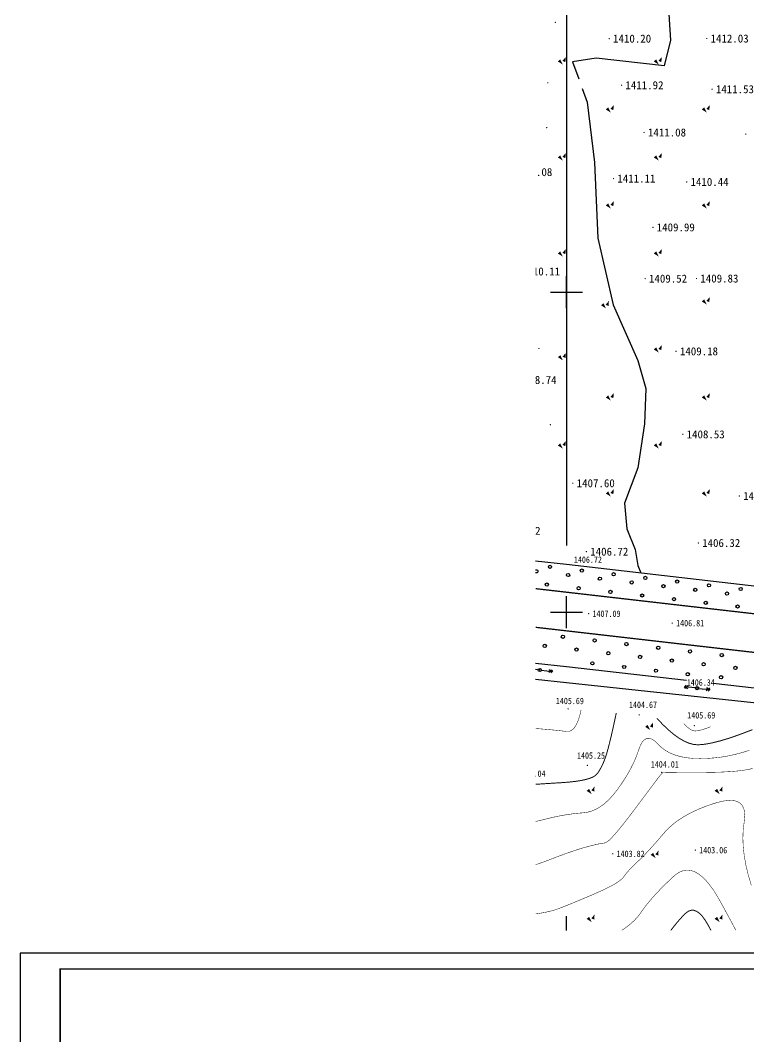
# Model space of a CAD drawing. Header units: inches. Extents: x -2316 to 955, y -265 to 742.
# Drawn here: x 59.5 to 287.2, y 128.9 to 446.5 of the extents above; entities that cross this region are included whole.
import ezdxf
from ezdxf.enums import TextEntityAlignment as Align
from ezdxf.xclip import XClip

# ---------------------------------------------------------------- set-up
doc = ezdxf.new("R2010")
doc.units = ezdxf.units.IN
doc.header["$LTSCALE"] = 1000
doc.header["$MEASUREMENT"] = 0
doc.header["$XCLIPFRAME"] = 0
doc.layers.add('周边地形图', color=8, linetype='Continuous')
doc.layers.add('文字和字符', color=7, linetype='Continuous')
doc.styles.add('HZ', font='', dxfattribs={"width": 0.8})
doc.styles.get("Standard").update_dxf_attribs({"font": ''})
doc.styles.get('HZ').set_extended_font_data('SimSun')
doc.styles.get('Standard').set_extended_font_data('SimSun')

# ---------------------------------------------------------------- blocks, each defined once
blk = doc.blocks.new('gc090')
for points in [[(-1.015866279920209, 0.4106730617907255, 1, 0, 0), (0.1514897088177749, -0.9020290652614376, 0, 0, 0)], [(1.066664264448598, 1.447248345289473, 0, 1, 0), (0.5202711593830847, 0.0485314846702292, 1, 1, 0)]]:
    blk.add_lwpolyline(points, format="xyseb")
blk = doc.blocks.new('gc170')
at = {"linetype": 'Continuous'}
blk.add_circle((0, 0), 0.5, dxfattribs=at)
blk = doc.blocks.new('gc013a')
at = {"linetype": 'Continuous'}
blk.add_line((0.5, 0), (4, 0), dxfattribs=at)
at = {"linetype": 'Continuous', "flags": 128}
for points in [[(2.884166348194753, 0.5), (3.384166348194753, 0), (2.884166348194753, -0.5)], [(3.5, 0.5), (4, 0), (3.5, -0.5)]]:
    blk.add_lwpolyline(points, dxfattribs=at)
blk = doc.blocks.new('GC200')
at = {"linetype": 'Continuous', "const_width": 0.2, "flags": 128}
blk.add_lwpolyline([(-0.1, 0, 1), (0.1, 0, 1)], format="xyb", close=True, dxfattribs=at)
blk = doc.blocks.new('xzdxt')
at = {"layer": '周边地形图'}
for p, q in [((-148.2490663675189, -275.5021577421113), (-148.2490663675189, -265.5021577421113)), ((-153.2490663675189, -270.5021577421113), (-143.2490663675189, -270.5021577421113)), ((-148.2490663675189, -375.5021577421113), (-148.2490663675189, -365.5021577421113)), ((-153.2490663675189, -370.5021577421113), (-143.2490663675189, -370.5021577421113)), ((-148.2490663675189, -475.5021577421113), (-148.2490663675189, -465.5021577421113))]:
    blk.add_line(p, q, dxfattribs=at)
at = {"layer": '周边地形图', "flags": 128}
for points in [[(-148.2490663675189, -70.50215774211131), (-148.2490663675189, -349.6760080698415)], [(-145.5175513528584, -177.858698881185), (-145.5260663679864, -177.9331577419772), (-116.5050663675129, -180.4021577434152), (-115.7700663674686, -191.7811577422082), (-117.7470663674239, -199.8501577423423), (-138.9560663675138, -197.463157742238), (-146.3970663675054, -198.5721577433407), (-144.4301595362549, -203.9262556731238)], [(-143.3461068919923, -206.8771448181479), (-141.7660663674532, -211.1781577430203), (-139.5420663674658, -230.0541577422529), (-138.4720663679827, -253.6241577416196), (-133.686066367437, -274.5481577422007), (-125.9360663675534, -291.8711577420592), (-123.4510663675091, -300.6161577421709), (-123.9010663679282, -311.6871577417015), (-125.8990663674258, -325.4721577418505), (-130.1320663675496, -336.5081577421635), (-129.3550663675478, -344.4871577433779), (-126.7960663679468, -350.9721577418505), (-126.5809635575924, -352.2333394791468)], [(-148.2490663675189, -355.6714160348757), (-219.8297668136138, -347.4050501733556)], [(-126.5809635575924, -352.2333394791468), (-125.941066367558, -355.9851577421188), (-124.9967602246388, -358.236551986961)], [(252.8182798091957, -401.9879426667004), (-148.2490663675189, -355.6714160348757)], [(-148.2490663675189, -392.5704956948294), (-215.2020663675566, -385.4121577422603), (-227.2860663674719, -481.5871577420741)], [(-159.5952051894919, -386.2513690022289), (-148.2490663675189, -387.5410003372937)], [(-148.2490663675189, -387.5410003372937), (-110.7124815690977, -391.8075051605239)], [(70.99493363248712, -416.0111577417239), (-148.2490663675189, -392.5704956948294)], [(-102.3838666199654, -392.7541569666474), (185.160813411866, -425.4372252514123)]]:
    blk.add_lwpolyline(points, dxfattribs=at)
at = {"layer": '周边地形图', "const_width": 0.2, "flags": 128}
for points in [[(-151.8250663675198, -186.209157743445, 1), (-151.6250663675082, -186.209157743445, 1)], [(-134.9920663675357, -191.302157741925, 1), (-134.792066367524, -191.302157741925, 1)], [(-104.5114009568997, -191.2822821773126, 1), (-104.3114009570045, -191.2822821773126, 1)], [(-154.1950663675152, -205.1181577424987, 1), (-153.995066367911, -205.1181577424987, 1)], [(-131.1280663674761, -205.8661577421709, 1), (-130.9280663674644, -205.8661577421709, 1)], [(-102.8540663675585, -207.1181577424987, 1), (-102.6540663678961, -207.1181577424987, 1)], [(-154.5421345132117, -219.1039368118628, 1), (-154.3421345132583, -219.1039368118628, 1)], [(-124.0856349361775, -220.6375660867899, 1), (-123.8856349367479, -220.6375660867899, 1)], [(-92.30908537423875, -221.149726736313, 1), (-92.1090853742271, -221.149726736313, 1)], [(-133.6490663675422, -235.0411577419846, 1), (-133.4490663675305, -235.0411577419846, 1)], [(-110.7800663675362, -236.0871577420741, 1), (-110.5800663679902, -236.0871577420741, 1)], [(-121.343952914066, -250.2830332098066, 1), (-121.1439529139961, -250.2830332098066, 1)], [(-123.7550663675129, -266.3041577422529, 1), (-123.5550663675012, -266.3041577422529, 1)], [(-107.7060663675138, -266.271157743363, 1), (-107.5060663675022, -266.271157743363, 1)], [(-156.9660063083929, -288.1504915216475, 1), (-156.7660063083813, -288.1504915216475, 1)], [(-114.0944366082613, -289.0225946967959, 1), (-113.8944366082496, -289.0225946967959, 1)], [(-153.3730663674714, -311.955157741858, 1), (-153.173066367518, -311.955157741858, 1)], [(-111.995066367911, -314.9681577421262, 1), (-111.7950663674337, -314.9681577421262, 1)], [(-146.3610663674253, -330.2401577410757, 1), (-146.1610663675301, -330.2401577410757, 1)], [(-94.33461720869582, -334.2233014842033, 1), (-94.13461720926625, -334.2233014842033, 1)], [(-107.1480663675529, -348.9181577423125, 1), (-106.9480663674249, -348.9181577423125, 1)], [(-142.1251702708023, -351.6201404546856, 1), (-141.925170270325, -351.6201404546856, 1)]]:
    blk.add_lwpolyline(points, format="xyb", close=True, dxfattribs=at)
at = {"layer": '周边地形图', "flags": 128}
for points, const_width in [([(-222.9135247124422, -355.7277359449773), (-148.2490663675189, -364.3011379567444)], 0.4), ([(-148.2490663675189, -364.3011379567444), (229.337089333153, -407.6577493696942)], 0.4), ([(-217.845720190794, -368.3852159846111), (-148.2490663675189, -376.3767035696193)], 0.4), ([(-148.2490663675189, -376.3767035696193), (351.7509336324811, -433.7895757797643)], 0.4), ([(-148.2490663675189, -407.8257491113155), (-148.3201979202049, -407.8260863860606), (-149.1879804590198, -407.7079497547358), (-150.2182219785236, -407.5851135598033), (-151.4109224776102, -407.4575777984693), (-152.7660819562797, -407.3253424716651), (-154.2837004154053, -407.1884075784593), (-155.9637778543465, -407.046773121646), (-157.806314272696, -406.9004390984311), (-159.8113096712104, -406.749405509746), (-161.825974205748, -406.5836734640881), (-163.697518032458, -406.3932440615728), (-165.4259411514567, -406.1781173068567), (-167.0112435626279, -405.9382931962147), (-168.453425266146, -405.6737717333718), (-169.7524862612545, -405.3845529173969), (-170.9084265493502, -405.0706367436334), (-171.9212461293273, -404.7320232186004), (-172.9832821796944, -404.3706219009592), (-174.2868718779709, -403.9883423530965), (-175.8320152243313, -403.5851845750122), (-177.6187122186011, -403.1611485667064), (-179.6469628614204, -402.7162343300416), (-181.9167671512177, -402.2504418612926), (-184.4281250900303, -401.7637711623221), (-187.1810366762283, -401.2562222321986), (-189.9166862410557, -400.7676561073869), (-192.3762581123219, -400.3379338215574), (-194.559752291133, -399.9670553700536), (-196.4671687762666, -399.6550207593947), (-198.0985075691196, -399.4018299867868), (-199.4537686694593, -399.2074830503672), (-200.5329520762961, -399.0719799519985), (-201.3360577910271, -398.9953206935435)], 0.15), ([(-132.6885426520084, -402.0301498369782), (-133.1710710889956, -404.3199634598105), (-133.6283227428275, -406.4260292723312), (-134.0602976125146, -408.3483472698837), (-134.4669956993375, -410.0869174561932), (-134.8484170025394, -411.6417398293971), (-135.2045615222951, -413.0128143894955), (-135.5354292586044, -414.2001411374196), (-135.8410202119912, -415.2037200731694), (-136.1414787067397, -416.0928869992032), (-136.4569490682979, -416.9369777179792), (-136.7874312966078, -417.73599223136), (-137.1329253919602, -418.4899305365517), (-137.4934313539479, -419.1987926363482), (-137.8689491822797, -419.8625785298183), (-138.2594788784108, -420.4812882150992), (-138.6650204404204, -421.054921694985), (-139.2030778011021, -421.5804954403549), (-139.9911548928421, -422.0550259220882), (-141.0292517146508, -422.4785131448417), (-142.3173682664119, -422.8509571030273), (-143.8555045489402, -423.1723578003704), (-145.6436605614208, -423.4427152368709), (-147.6818363046104, -423.6620294115975), (-148.2490663675189, -423.7037427704319)], 0.3), ([(-143.6816256560332, -401.1111775049477), (-144.0805571125884, -402.7862977664455), (-144.5311714471381, -404.2226304132029), (-145.0334686617198, -405.4201754452198), (-145.5874487551109, -406.3789328624963), (-146.1931117276026, -407.0989026659637), (-146.8504575794277, -407.5800848546907), (-147.5594863103533, -407.8224794268145), (-148.2490663675189, -407.8257491113155)], 0.15), ([(-90.10026636731982, -407.2441906183495), (-92.96638878144495, -408.3502608211248), (-95.62553385727279, -409.3095677652865), (-98.0777015946287, -410.1221114517658), (-100.3228919957246, -410.7878918768375), (-102.3611050579993, -411.3069090451582), (-104.1923407825589, -411.6791629530027), (-105.8165991694614, -411.9046536022335), (-107.2338802187651, -411.9833809919193), (-108.582704033709, -411.8587859719529), (-110.0015907177067, -411.4743093931585), (-111.4905402712238, -410.8299512546047), (-113.0495526932127, -409.9257115553602), (-114.6786279847793, -408.761590295425), (-116.3777661450504, -407.3375874729364), (-118.1469671749574, -405.6537030953451), (-119.9862310738017, -403.7099371533378)], 0.3), ([(-103.2335997007385, -406.3437339970379), (-104.0318127254204, -406.6517737516671), (-104.7723827103682, -406.9189400430306), (-105.455309655873, -407.1452328729912), (-106.0805935624585, -407.3306522415488), (-106.648234430183, -407.4751981496348), (-107.1582322577078, -407.5788705935239), (-107.6105870470119, -407.6416695769414), (-108.0052987969893, -407.6635950970932), (-108.3809452557534, -407.6288954754829), (-108.7761041740368, -407.5218190243005), (-109.1907755498023, -407.3423657472714), (-109.6249593847961, -407.0905356434642), (-110.078655678145, -406.7663287119477), (-110.5518644297908, -406.3697449545845), (-111.0445856397919, -405.9007843695118), (-111.5568193086137, -405.3594469585925)], 0.15), ([(-148.2490663675189, -423.7037427704319), (-149.970031778218, -423.8303003236189), (-152.2414401553169, -423.9665199564307), (-154.229254610319, -424.0896802870094), (-155.9334751436899, -424.1997813218742), (-157.3541017554298, -424.2968230545058), (-158.4911344446654, -424.3808054904922), (-159.3445732110476, -424.4517286251768), (-159.9144180557987, -424.5095924632161), (-160.2006689785694, -424.5543970018163), (-160.3891280907619, -424.5724658704831), (-160.665597502556, -424.5501227015167), (-161.0300772140681, -424.4873674949168), (-161.4825672262877, -424.3842002497523), (-162.0230675386328, -424.2406209669545), (-162.6515781510452, -424.0566296465232), (-163.3680990632338, -423.83222628939), (-164.1726302761299, -423.5674108918294), (-165.1283906139497, -423.240448974958), (-166.2985989011422, -422.8296060524418), (-167.6832551386969, -422.3348821270748), (-169.2823593257408, -421.7562771979257), (-171.0959114621573, -421.0937912649944), (-173.1239115485286, -420.3474243254869), (-175.366359585204, -419.5171763849913), (-177.8232555711938, -418.6030474379196), (-180.2702451975847, -417.698958574748), (-182.4829741537751, -416.8988308766394), (-184.4614424404053, -416.2026643482506), (-186.2056500571261, -415.6104589867874), (-187.715597004345, -415.1222147931813), (-188.9912832821201, -414.737931766501), (-190.0327088893455, -414.4576099067464), (-190.8398738278256, -414.2812492167114), (-191.7849323872424, -414.1434662481307), (-193.2400388597225, -413.9788775611206), (-195.2051932453241, -413.7874831547498), (-197.6803955429995, -413.5692830271556), (-200.6656457536801, -413.3242771811321), (-204.1609438775403, -413.0524656148165), (-208.1662899139983, -412.7538483291402), (-212.6816838635195, -412.4284253241032)], 0.3), ([(-91.0497422975086, -413.6824029534592), (-93.2002357911033, -414.36981961499), (-95.36783713661771, -414.952895671083), (-97.55254633364439, -415.4316311245321), (-99.75436338259078, -415.8060259734749), (-101.9732882832241, -416.0760802151173), (-104.209321036592, -416.2417938541158), (-106.4624616411811, -416.3031668867453), (-108.646548532829, -416.2412638272627), (-110.6754201453941, -416.0371491834059), (-112.5490764796914, -415.6908229570373), (-114.2675175344984, -415.2022851481571), (-115.8307433117361, -414.5715357549026), (-117.2387538093089, -413.7985747791364), (-118.4915490287303, -412.8834022199272), (-119.5891289694764, -411.8260180782064), (-120.5765307576576, -410.8650878415912), (-121.498791519035, -410.2392770004927), (-122.3559112532594, -409.9485855530485), (-123.1478899611456, -409.993013501121), (-123.874727642461, -410.3725608419164), (-124.5364242967398, -411.0872275782286), (-125.1329799246223, -412.1370137091263), (-125.66439452541, -413.5219192355408), (-126.209301562113, -415.0804113167807), (-126.846334497276, -416.6509571093603), (-127.575493329793, -418.2335566132798), (-128.3967780607117, -419.8282098331957), (-129.3101886900322, -421.4349167663141), (-130.3157252161827, -423.0536774117037), (-131.4133876417245, -424.684491771227), (-132.6031759647367, -426.3273598430216), (-133.848648620019, -427.8783370274588), (-135.1133640421385, -429.2334787174597), (-136.3973222306294, -430.3927849186122), (-137.7005231861321, -431.3562556253283), (-139.0229669078317, -432.1238908404022), (-140.3646533970086, -432.695690564765), (-141.7255826524406, -433.0716547974854), (-143.1057546743022, -433.2517835367008), (-144.5180296158132, -433.3578283078506), (-145.9752676286216, -433.51154063358), (-147.4774687136005, -433.7129205110951), (-148.2490663675189, -433.8371247946753)], 0.15), ([(-89.99855185399701, -419.360269536218), (-91.39427013672594, -419.6840059132784), (-93.05659849150743, -419.9598952261268), (-94.98553691903999, -420.187937476626), (-97.18108541891615, -420.3681326647758), (-99.64324399177622, -420.5004807924389), (-102.3720126365142, -420.5849818568214), (-105.3673913535376, -420.6216358579233), (-108.3043829454173, -420.6347896474882), (-110.8579902136762, -420.6487900753974), (-113.0282131590129, -420.6636371397882), (-114.8150517806707, -420.6793308415919), (-116.2185060789989, -420.6958711836024), (-117.2385760544048, -420.7132581611633), (-117.87526170619, -420.7314917752057), (-118.1285630339471, -420.750572026661), (-118.1928290056594, -420.776566583617), (-118.2624085858179, -420.8155431095048), (-118.3373017762851, -420.8675016043245), (-118.4175085747911, -420.9324420699387), (-118.503028983373, -421.0103645035534), (-118.5938630008086, -421.1012689070313), (-118.6900106279709, -421.2051552803724), (-118.7914718641032, -421.3220236235767), (-119.0107075872429, -421.5999473267703), (-119.4601786744961, -422.1869997893929), (-120.1398851269105, -423.0831810067876), (-121.0498269433219, -424.288490979886), (-122.1900041244871, -425.8029297086879), (-123.5604166697076, -427.6264971931934), (-125.1610645797982, -429.7591934324711), (-126.9919478549336, -432.2010184283837), (-128.8392225941124, -434.6364880110606), (-130.4890448969154, -436.7501180106311), (-131.9414147652051, -438.5419084252327), (-133.1963321975263, -440.0118592567279), (-134.2537971943447, -441.1599705041855), (-135.1138097551365, -441.9862421713307), (-135.7763698806584, -442.4906742516442), (-136.2414775707939, -442.6732667516454), (-136.6505654486309, -442.7109678470998), (-137.1450661371991, -442.7807257202923), (-137.7249796369642, -442.8825403712227), (-138.3903059476351, -443.0164117970972), (-139.141045069503, -443.1823400044351), (-139.9771970022184, -443.3803249848544), (-140.8987617463053, -443.610366746737), (-141.9057393010653, -443.872465281701), (-143.0059094961098, -444.1785337291195), (-144.207052160119, -444.540485218121), (-145.5091672935586, -444.9583197505682), (-146.9122548950899, -445.432037326461), (-148.2490663675189, -445.9027473702564)], 0.15), ([(-148.2490663675189, -433.8371247946753), (-149.0246328701096, -433.96196794319), (-150.6167600983235, -434.2586829298644), (-152.2538503985333, -434.603065469256), (-153.9359037703316, -434.9951155622958), (-155.6629202140675, -435.4348332099154), (-157.4031648215086, -435.8357925842985), (-159.1249026844807, -436.1115678585603), (-160.8281338032166, -436.2621590345635), (-162.5128581775998, -436.2875661113768), (-164.1790758069319, -436.1877890899315), (-165.8267866919695, -435.9628279674336), (-167.4559908331784, -435.6126827448144), (-169.0666882293944, -435.1373534267306), (-170.7145634468243, -434.5994064155503), (-172.4553010505105, -434.0614081201612), (-174.2889010389399, -433.5233585442885), (-176.2153634146152, -432.9852576832756), (-178.2346881760231, -432.447105541779), (-180.3468753231636, -431.9089021151423), (-182.5519248565024, -431.3706474070906), (-184.8498367756319, -430.8323414166927), (-187.085396255431, -430.3079027980103), (-189.10338847008, -429.8112502097621), (-190.9038134192296, -429.3423836482226), (-192.4866711029381, -428.9013031171172), (-193.8519615214381, -428.4880086155146), (-194.9996846754866, -428.1025001424833), (-195.9298405636282, -427.7447776970922), (-196.6424291866196, -427.4148412802725), (-197.3078737862006, -427.1086829537063), (-198.096597603645, -426.8222947669684), (-199.0086006390693, -426.5556767275094), (-200.0438828925316, -426.3088288325354), (-201.2024443637992, -426.0817510820463), (-202.4842850535706, -425.8744434760421), (-203.8894049605069, -425.6869060145228), (-205.4178040860633, -425.5191386984199), (-206.9570445264171, -425.4360218392222), (-208.3946883786766, -425.5024357493504), (-209.7307356432493, -425.718380433461), (-210.9651863197277, -426.0838558850347), (-212.0980404075299, -426.5988621096595), (-213.129297908169, -427.2633991036101), (-214.0589588206558, -428.0774668668865), (-214.8870231455139, -429.0410654041453)], 0.15), ([(-90.49176028901184, -455.849531558296), (-91.43002439337488, -452.6706908037423), (-92.1618360354978, -449.618060359685), (-92.68719521508956, -446.6916402251928), (-93.00610193180091, -443.891430401197), (-93.11855618697064, -441.2174308886289), (-93.02455797856146, -438.6696416865572), (-92.72410730831962, -436.2480627931192), (-92.51524099946892, -434.0906777372121), (-92.69599587802713, -432.3354700430765), (-93.26637194329578, -430.9824397144376), (-94.22636919533306, -430.0315867466389), (-95.57598763402257, -429.4829111424743), (-97.3152272594225, -429.3364129010125), (-99.44408807211494, -429.5920920231848), (-101.9625700715178, -430.2499485071286), (-104.5845728972408, -431.1479690065145), (-107.0239961904072, -432.1241401722192), (-109.2808399504347, -433.1784620051741), (-111.3551041773235, -434.3109345063104), (-113.246788871772, -435.5215576709717), (-114.9558940328488, -436.8103315047457), (-116.4824196609034, -438.1772560048386), (-117.8263657558191, -439.6223311703189), (-119.0491648247762, -441.0585060817658), (-120.2122493737907, -442.3987298113763), (-121.3156194026878, -443.6430023619442), (-122.3592749122245, -444.7913237334698), (-123.3432159021677, -445.8436939250215), (-124.2674423717608, -446.8001129365995), (-125.1319543222262, -447.6605807700663), (-125.9367517526907, -448.4250974216967), (-126.6835051892621, -449.1266935867726), (-127.3738851593289, -449.798399954988), (-128.0078916614939, -450.4402165282055), (-128.585524696572, -451.0521433045625), (-129.1067842643888, -451.6341802849903), (-129.5716703647113, -452.1863274694889), (-129.9801829975395, -452.7085848561957), (-130.3323221638047, -453.2009524469732), (-130.7398112768487, -453.6939211831897), (-131.3143737508862, -454.2179819968998), (-132.0560095861501, -454.7731348936915), (-132.9647187832224, -455.3593798698395), (-134.0405013412883, -455.9767169272064), (-135.2833572605223, -456.6251460667237), (-136.6932865412736, -457.3046672865286), (-138.2702891835424, -458.0152805894151), (-139.9121118743851, -458.7292668716519), (-141.5165013030118, -459.4189070397525), (-143.0834574683749, -460.0842010918542), (-144.6129803708236, -460.7251490298196), (-146.1050700104742, -461.3417508499234), (-147.5597263874433, -461.9340065549596), (-148.2490663675189, -462.2102388431787)], 0.15), ([(-148.2490663675189, -445.9027473702564), (-148.4163149660517, -445.9616379448681), (-150.0213475058617, -446.5471216067209), (-151.7273525146365, -447.188488308294), (-153.5343299925507, -447.8857380551755), (-155.3264005631272, -448.5665673166051), (-156.9876848490739, -449.1586725636854), (-158.5181828517297, -449.6620538001417), (-159.9178945696976, -450.0767110231801), (-161.1868200037925, -450.4026442346632), (-162.32495915448, -450.639853431797), (-163.3323120211198, -450.7883386164441), (-164.2088786033046, -450.8480997913986), (-165.1922068828198, -450.8095354930966), (-166.5198448390065, -450.6630442700817), (-168.1917924732615, -450.4086261223539), (-170.2080497840134, -450.0462810452565), (-172.5686167730082, -449.5760090443774), (-175.2734934386162, -448.9978101159915), (-178.3226797817688, -448.3116842628925), (-181.7161758021166, -447.517631483218), (-185.0700958694278, -446.7213127668484), (-188.0005543525976, -446.0283891018017), (-190.507551252208, -445.4388604899406), (-192.591086568259, -444.9527269294023), (-194.2511603001103, -444.5699884201869), (-195.4877724479365, -444.2906449650883), (-196.3009230121451, -444.11469655945), (-196.6906119922123, -444.0421432079285), (-196.8691692050261, -444.0228398330047), (-197.0489244674745, -444.0066413618162), (-197.2298777779278, -443.9935477925002), (-197.4120291380159, -443.9835591250568), (-197.5953785469819, -443.9766753604173), (-197.7799260051752, -443.9728965004443), (-197.9656715119554, -443.97222253955), (-198.1526150683121, -443.9746534833222), (-198.3581213024508, -443.9548848503738), (-198.5995548456621, -443.8876121649056), (-198.876915697946, -443.7728354241236), (-199.1902038578473, -443.6105546298905), (-199.5394193261809, -443.4007697831377), (-199.9245621031796, -443.1434808829337), (-200.345632188727, -442.8386879274159), (-200.8026295827067, -442.486390921241), (-201.3000862433755, -442.1065325568899), (-201.8425341299798, -441.7190555380195), (-202.4299732411227, -441.3239598618358), (-203.0624035781429, -440.9212455320641), (-203.7398251404001, -440.5109125449791), (-204.4622379276616, -440.0929609024435), (-205.2296419409167, -439.6673906016632), (-206.0420371793507, -439.234201647295), (-206.836024222669, -438.8233960242479), (-207.5482036508101, -438.4649757230192), (-208.1785754631337, -438.1589407417461), (-208.7271396598144, -437.9052910832226), (-209.1938962416088, -437.7040267437234), (-209.5788452075276, -437.5551477251112), (-209.8819865583273, -437.4586540273859), (-210.1033202928438, -437.414545651479), (-210.3698267004865, -437.5278057921215), (-210.8084860690933, -437.903417644976), (-211.4192983969178, -438.5413812072485), (-212.2022636865213, -439.4416964835956), (-213.1573819364484, -440.604363470292), (-214.2846531465829, -442.0293821701317), (-215.5840773175068, -443.7167525812521), (-217.0556544489291, -445.6664747036531)], 0.15), ([(-148.2490663675189, -462.2102388431787), (-148.9769495012651, -462.5019161449283), (-150.3567393525218, -463.0454796170353), (-151.7832437181559, -463.5465151611253), (-153.3406103748193, -463.98684096518), (-155.0288393233268, -464.3664570273369), (-156.8479305628634, -464.6853633485272), (-158.7978840940695, -464.9435599287509), (-160.8786999175854, -465.1410467670768), (-163.0903780316066, -465.2778238653674), (-165.4329184378211, -465.3538912217601), (-167.7451807092357, -465.3837162618994), (-169.8660244186239, -465.3817664104982), (-171.7954495672084, -465.3480416666254), (-173.5334561546979, -465.2825420330747), (-175.0800441807432, -465.185267506121), (-176.4352136462175, -465.0562180885582), (-177.5989645499567, -464.8953937766611), (-178.5712968925427, -464.7027945741548), (-179.530644158257, -464.4912224774718), (-180.6554398330108, -464.2734794783875), (-181.9456839158147, -464.0495655815586), (-183.4013764069595, -463.8194807823285), (-185.0225173071439, -463.5832250853538), (-186.8091066149709, -463.3407984878405), (-188.7611443311971, -463.0922009897887), (-190.8786304562882, -462.8374325921296), (-193.0862469066114, -462.5987726887225), (-195.3086755994072, -462.3985006706326), (-197.545916534792, -462.23661653786), (-199.7979697121254, -462.1131202922671), (-202.0648351324553, -462.0280119329228), (-204.346512794792, -461.981291459827), (-206.6430026997177, -461.9729588748424), (-208.9543048467667, -462.0030141733124), (-211.1326380141026, -462.0455875098243), (-213.0302209786086, -462.0748090296521), (-214.6470537403429, -462.0906787355899), (-215.9831362999457, -462.0931966248437), (-217.0384686557872, -462.0823627002075), (-217.8130508100794, -462.0581769616812), (-218.3068827613087, -462.0206394055396), (-218.5199645098246, -461.9697500364392), (-218.5945878456759, -461.9244137620091), (-218.673044558388, -461.9035354917406), (-218.755334648019, -461.9071152293592), (-218.8414581149763, -461.9351529720708), (-218.931414958678, -461.9876487217381), (-219.0252051794732, -462.0646024764984), (-219.1228287771291, -462.1660142372831), (-219.2242857517622, -462.2918840031608)], 0.15)]:
    blk.add_lwpolyline(points, dxfattribs=dict(at, const_width=const_width))
at = {"layer": '周边地形图', "const_width": 0.3}
blk.add_lwpolyline([(-89.5197458794637, -491.5580842596947), (-91.196549007268, -490.7609466202094), (-92.7176282451901, -489.6332255573481), (-94.0829835918912, -488.1749210683166), (-95.29261504830265, -486.3860331568404), (-96.34652261395877, -484.2665618191942), (-97.31966060394825, -482.0186452595054), (-98.28698333254488, -479.8444216809704), (-99.24849080021431, -477.7438910835891), (-100.2041830071312, -475.7170534664302), (-101.1540599521313, -473.7639088294937), (-102.0981216362043, -471.8844571718483), (-103.0363680596411, -470.078698496288), (-103.9687992212775, -468.3466328018814), (-104.8914754342468, -466.8047506836712), (-105.8004570087132, -465.5695427348375), (-106.6957439464231, -464.6410089581742), (-107.5773362462705, -464.0191493518188), (-108.4452339090121, -463.7039639204278), (-109.2994369333674, -463.6954526584133), (-110.1399453209078, -463.9936155667066), (-110.9667590707604, -464.5984526499643), (-111.8187994774262, -465.4320359797686), (-112.734987835348, -466.4164376416712), (-113.7153241437691, -467.551657631947), (-114.7598084037954, -468.8376959524586), (-115.8684406146122, -470.2745526022746), (-117.041220777267, -471.8622275823265), (-118.2781488908286, -473.6007208916827), (-119.5792249554715, -475.4900325312748), (-120.8341871747461, -477.3342034248172), (-121.9327737510384, -478.9372744997501), (-122.8749846853379, -480.299245749554), (-123.6608199761895, -481.4201171798169), (-124.2902796253393, -482.2998887905388), (-124.7633636315067, -482.9385605798572), (-125.0800719950994, -483.3361325468405), (-125.2404047162917, -483.4926046942829), (-125.5473715017497, -483.5759403919338), (-126.3039820574404, -483.754103013268), (-127.510236384237, -484.0270925582855), (-129.1661344812082, -484.3949090269863), (-131.2716763480048, -484.8575524175077), (-133.8268619864893, -485.4150227317124), (-136.8316913950902, -486.0673199705317), (-140.2861645743896, -486.8144441321029), (-143.8320813339151, -487.5594550016805), (-147.1112414835434, -488.205412359862), (-148.2490663675189, -488.41198521941)], dxfattribs=at)
at = {"layer": '周边地形图', "const_width": 0.15}
blk.add_lwpolyline([(-91.1475402845017, -478.1170469186737, 0.0022012896260038), (-91.54117701942505, -477.2880142274781, 0.0026402417322205), (-91.8760479915718, -476.6000208174347, 0.0014496724082714), (-92.37736029894495, -475.591129178135, 0.0017786191206293), (-92.79125857336385, -474.7714813155591, 0.0010807287680711), (-93.3856250789895, -473.6109914723321, 0.0012772350015625), (-93.89317203080918, -472.6314284093215, 0.0008337901036269999), (-94.58084233082536, -471.3178355041429, 0.0009606519227231), (-95.1817883647227, -470.1798621015161, 0.0006616189229955), (-95.96287132771158, -468.712325626938, 0.0007483259253905), (-96.65710757329998, -467.4167823893487, 0.0005371240656287), (-96.9392933992267, -466.8934200349732, 0.0001101090731233), (-98.31912965758875, -464.3421892765447, 0.0009335657850363), (-98.89689578087473, -463.2792442393958, 0.0004265123103307), (-100.1678546178218, -460.9560827584475, 0.0094492877093151), (-100.9044951647002, -459.6705595198556, 0.0061589315488531), (-102.0956247442582, -457.7345904875084, 0.0176336804708507), (-102.8437077658664, -456.6391188902318, 0.0124463606175827), (-103.9947823265748, -455.1538401124536, 0.0207470724941134), (-104.820565562527, -454.2230367380663, 0.0177702236892642), (-105.865327365761, -453.2138316342144, 0.0295643173397206), (-106.698878165108, -452.5487668346151, 0.0264604377652753), (-107.707259861817, -451.9145650537222, 0.0400619473382403), (-108.5672320793446, -451.5217956481039, 0.0382643472972099), (-109.5205798148008, -451.2560403672516, 0.0463841009755221), (-110.4102206562011, -451.1643827687486, 0.0461890778554982), (-111.3052872240723, -451.2382575794592, 0.0415816548989984), (-112.3066164850088, -451.5022505195349, 0.0515681819734279), (-113.0613820894569, -451.8612166866197, 0.0211509287056235), (-114.0893187893153, -452.5484031717762, 0.0288614402978171), (-114.7888644121185, -453.1249176887333, 0.0021108310295517), (-115.8988917321612, -454.1615246766715, 0.0042258874653171), (-116.446751411836, -454.686302126339, 0.0007117357646098), (-117.6550508883729, -455.8667933297812, 0.0025207130541716), (-117.9940603097266, -456.2023115399762, 0.002948775659982), (-118.6973287012725, -456.9137331787034, 0.002794343869239001), (-119.430791105674, -457.6729459296449, 0.0032916660556039), (-120.0798027066112, -458.3613165560647, 0.0031118086755702), (-120.7569438003184, -459.0982052916198, 0.0036926010073191), (-121.3518444299762, -459.7635474456011, 0.003482099982142), (-121.9725183924375, -460.4780896286949, 0.0041637672309792), (-122.5134798139397, -461.1204458269759, 0.0039162793885683), (-123.07751488337, -461.8125989399388, 0.0047200725746773), (-123.6314806412038, -462.516894646874, 0.0057768426518144), (-124.0719332727085, -463.1017332281455, 0.0068526071803592), (-124.4371490567637, -463.6130506917372, -0.0047976835092742), (-124.9557735594635, -464.3454924895897, -0.0044537095717288), (-125.4326514151826, -464.9932241849139, -0.005167111118469), (-125.8543574966088, -465.5435182982593, -0.0173832480734123), (-126.2430687059013, -466.0059813586532, -0.0110813695394865), (-126.8930068339168, -466.6954522262796, -0.0098082648389043), (-127.483489624813, -467.2716180774852, -0.0102227437434836), (-128.0717215732502, -467.8012942745819, -0.0089250315700763), (-128.7364429233776, -468.3552665747239, -0.0093406308381015), (-129.3905017126299, -468.8610444413035, -0.0080774538775773), (-130.1291838883253, -469.3922041449233, -0.0084778970279907), (-130.8493472536274, -469.8747027273758, -0.0072876100473537), (-131.6616290807205, -470.3825671467467, -0.0076626040557989), (-132.4482581951952, -470.8422691346615, -0.0065662755963731), (-133.4027081726881, -471.3641942832156, -0.0081134642893659), (-134.1872345383808, -471.7637436603665, -0.0047133874653162), (-135.2294502404465, -472.2612870735585, -0.0059286241669095), (-136.0662762821366, -472.6391263063534, -0.0019171078839491), (-137.1717430499329, -473.1175234568774, -0.0026593131750179), (-137.9718035381584, -473.4550942349716, -0.0014872442743191), (-139.038990512322, -473.8949843598067, -0.0021189440576554), (-139.7902364171523, -474.1983246141582, -0.0025105799106703), (-140.6289283779979, -474.5279759112283, -0.0023677641605775), (-141.5215749190019, -474.8688174383252, -0.0028305803458845), (-142.3166843800054, -475.1629815343305, -0.0026610971219109), (-143.1658190439984, -475.466572711198, -0.0032123335334714), (-143.9173910765157, -475.7253663781568, -0.0030095844849795), (-144.7229687919089, -475.9915904318451, -0.003671604206508), (-145.4310697464452, -476.2151510361119, -0.003427044759181), (-146.1930241625587, -476.4438706002667, -0.0042289601193248), (-146.8471285846963, -476.62934735599, -0.003812037261074), (-147.5759851564135, -476.8234132164627, -0.0050308567336544), (-148.2215085772395, -476.983120890288, -0.0002130756249438), (-148.2490663675189, -476.9896329799204, -0.0002130756249438)], format="xyb", dxfattribs=at)
at = {"layer": '周边地形图', "color": 8}
for name, p in [('gc090', (-149.5682365000893, -198.517157741776)), ('gc090', (-119.5682365000894, -198.517157741776)), ('gc090', (-134.5682365000893, -213.517157741776)), ('gc090', (-104.5682365000894, -213.517157741776)), ('gc090', (-149.5682365000893, -228.517157741776)), ('gc090', (-119.5682365000894, -228.517157741776)), ('gc090', (-134.5682365000893, -243.517157741776)), ('gc090', (-104.5682365000894, -243.517157741776)), ('gc090', (-149.5682365000893, -258.517157741776)), ('gc090', (-119.5682365000894, -258.517157741776)), ('gc090', (-136.0670760473067, -274.7354518817275)), ('gc090', (-104.5682365000894, -273.517157741776)), ('gc090', (-149.5348139107873, -290.9522065417378)), ('gc090', (-119.5682365000894, -288.517157741776)), ('gc090', (-134.5682365000893, -303.517157741776)), ('gc090', (-104.5682365000894, -303.517157741776)), ('gc090', (-149.5682365000893, -318.517157741776)), ('gc090', (-119.5682365000894, -318.517157741776)), ('gc090', (-134.5682365000893, -333.517157741776)), ('gc090', (-104.5682365000894, -333.517157741776)), ('GC200', (-141.3210663675045, -371.0191577421039)), ('GC200', (-115.1800663675012, -373.9641577433332)), ('gc170', (-156.6145194433111, -388.6021577417388)), ('GC200', (-156.6590663675515, -388.6021577417388)), ('gc170', (-107.4339363250247, -394.2881093266889)), ('GC200', (-107.4611649197241, -394.2741140061527)), ('GC200', (-147.7490663675189, -400.771157743363)), ('GC200', (-125.4990663675189, -402.6311577418356)), ('gc090', (-122.2467450493195, -406.4665110799953)), ('GC200', (-108.3030663674645, -405.9961577420592)), ('GC200', (-141.7080663675506, -418.4081577434673)), ('GC200', (-118.4750663680088, -420.5971577418505)), ('gc090', (-140.5414695057616, -426.4665110799953)), ('gc090', (-100.5414695056452, -426.4665110799953)), ('gc090', (-120.5414695056452, -446.4665110781326)), ('GC200', (-133.7840663675515, -446.0461577418729)), ('GC200', (-107.9680663675017, -444.8971577416643)), ('gc090', (-140.5414695057616, -466.4665110799953)), ('gc090', (-100.5414695056452, -466.4665110799953))]:
    blk.add_blockref(name, p, dxfattribs=at)
for name, p, rotation in [('gc170', (-157.6743985408166, -357.7635013246446), 353.3326252150445), ('gc170', (-153.3926683272066, -356.3828290709763), 353.3927434784629), ('gc170', (-147.7420293119567, -358.9245532182514), 353.3326252150445), ('gc170', (-143.4590863183321, -357.5334586724176), 353.3927434784629), ('gc170', (-133.5255043099232, -358.6840882719963), 353.3927434784629), ('gc170', (-154.3885304572823, -361.910255687265), 353.4348483655157), ('gc170', (-137.8096600826311, -360.0856051118582), 353.3326252150445), ('gc170', (-127.8772908539458, -361.2466570073276), 353.3326252150445), ('gc170', (-123.5919223011069, -359.8347178734376), 353.3927434784629), ('gc170', (-117.9449216250277, -362.4077089018657), 353.3326252150445), ('gc170', (-113.6583402928145, -360.9853474730163), 353.3927434784629), ('gc170', (-103.72475828394, -362.1359770735263), 353.3927434784629), ('gc170', (-144.4541055692307, -363.0535850980788), 353.4348483655157), ('gc170', (-134.5196806811209, -364.1969145098238), 353.4348483655157), ('gc170', (-124.5852557930111, -365.3402439206376), 353.4348483655157), ('gc170', (-108.0125523961096, -363.5687607954725), 353.3326252150445), ('gc170', (-98.08018316730795, -364.7298126900106), 353.3326252150445), ('gc170', (-93.7911762751819, -363.286606673105), 353.3927434784629), ('gc170', (-114.6508309047849, -366.4835733323827), 353.4348483655157), ('gc170', (-104.7164060167333, -367.6269027431964), 353.4348483655157), ('gc170', (-94.78198112856535, -368.7702321549415), 353.4348483655157), ('gc170', (-149.37815944269, -378.232120404905), 353.4257022873044), ('gc170', (-155.0509277622977, -381.0776066947266), 353.4241549976628), ('gc170', (-139.4439171900221, -379.37703562337), 353.4257022873044), ('gc170', (-129.5096749365975, -380.521950844629), 353.4257022873044), ('gc170', (-119.575432683755, -381.6668660612314), 353.4257022873044), ('gc170', (-145.1167164308781, -382.2227901899724), 353.4241549976628), ('gc170', (-135.1825051005062, -383.367973684287), 353.4241549976628), ('gc170', (-125.2482937701925, -384.5131571804642), 353.4241549976628), ('gc170', (-109.6411904310289, -382.8117812824904), 353.4257022873044), ('gc170', (-99.70694817812819, -383.9566965000241), 353.4257022873044), ('gc170', (-140.1594599626323, -386.5387581893712), 353.5002548479811), ('gc170', (-130.2237363708618, -387.6707461317538), 353.5002548479811), ('gc170', (-115.3140824397042, -385.6583406747787), 353.4241549976628), ('gc170', (-105.3798711088084, -386.8035241718873), 353.4241549976628), ('gc170', (-95.44565977837829, -387.9487076662018), 353.4241549976628), ('gc013a', (-156.6145194433111, -388.6021577417388), 173.6728768117061), ('gc013a', (-156.6145194433111, -388.6021577417388), 353.4050997769059), ('gc170', (-120.2880127782182, -388.8027340704112), 353.5002548479811), ('gc170', (-110.3522891858074, -389.9347220118626), 353.5002548479811), ('gc170', (-99.92948372162118, -390.8673879801764), 353.5002548479811), ('gc013a', (-107.4339363250247, -394.2881093266889), 173.405099776906), ('gc013a', (-107.4339363250247, -394.2881093266889), 353.5323152689207)]:
    blk.add_blockref(name, p, dxfattribs=dict(at, rotation=rotation))
at = {"layer": '周边地形图'}
for s, p in [('1410.20', (-133.6920663675473, -191.302157741925)), ('1412.03', (-103.2114009569113, -191.2822821773126)), ('1411.92', (-129.8280663674295, -205.8661577421709)), ('1411.53', (-101.554066367512, -207.1181577424987)), ('1411.08', (-122.7856349365966, -220.6375660867899)), ('1411.08', (-164.5870663675077, -233.0061577418356)), ('1411.11', (-132.3490663675538, -235.0411577419846)), ('1410.44', (-109.4800663675478, -236.0871577420741)), ('1409.99', (-120.0439529140776, -250.2830332098066)), ('1410.11', (-162.1610663674719, -264.0671577434524)), ('1409.52', (-122.455066367932, -266.3041577422529)), ('1409.83', (-106.4060663674672, -266.271157743363)), ('1409.18', (-112.7944366081565, -289.0225946967959)), ('1408.74', (-163.2569325058784, -297.9698956179901)), ('1408.53', (-110.6950663675152, -314.9681577421262)), ('1407.60', (-145.0610663675534, -330.2401577410757)), ('1407.61', (-93.03461720934774, -334.2233014842033)), ('1407.22', (-168.2679253243323, -345.099106554827)), ('1406.32', (-105.8480663675064, -348.9181577423125)), ('1406.72', (-140.8251702703483, -351.6201404546856))]:
    blk.add_text(s, height=2.5, dxfattribs=at).set_placement(p, align=Align.MIDDLE_LEFT)
at = {"layer": '周边地形图', "style": 'HZ', "width": 0.8}
for s, p in [('1406.72', (-145.927914268751, -354.1121424566492)), ('1407.09', (-140.121066367551, -371.0191577421039)), ('1406.81', (-113.9800663675478, -373.9641577433332)), ('1406.34', (-110.6588277461769, -392.5117917730942)), ('1405.69', (-151.5826304587017, -398.2797509999483)), ('1405.69', (-151.5826304587017, -398.2797509999483)), ('1404.67', (-128.7165854099503, -399.483440197958)), ('1405.69', (-110.4979778984043, -402.7607042733117)), ('1405.25', (-144.9670864103309, -415.3330668629616)), ('1404.01', (-121.9006190617283, -418.0932111786216)), ('1405.04', (-163.5387259137997, -420.9836897067263)), ('1403.06', (-106.7680663674319, -444.8971577416643)), ('1403.82', (-132.5840663675399, -446.0461577418729))]:
    blk.add_text(s, height=2, dxfattribs=at).set_placement(p, align=Align.MIDDLE_LEFT)
blk = doc.blocks.new('TKK')
at = {"layer": '文字和字符'}
blk.add_lwpolyline([(0, 0), (1189, 0), (1189, 841), (0, 841)], close=True, dxfattribs=at)
at = {"layer": '文字和字符', "const_width": 1}
blk.add_lwpolyline([(25, 10), (1179, 10), (1179, 831), (25, 831)], close=True, dxfattribs=at)

msp = doc.modelspace()

# ---------------------------------------------------------------- block references
at = {"xscale": 0.4995794785534144, "yscale": 0.4995794785534144, "zscale": 0.4995794785534144}
msp.add_blockref('TKK', (59.51926309348664, -265.0585454423001), dxfattribs=at)
at = {"layer": '周边地形图'}
ref = msp.add_blockref('xzdxt', (378.4916365667013, 632.1418639270096), dxfattribs=at)
XClip(ref).set_block_clipping_path([(-157.9355125933293, -469.9870119661615), (576.9011104744225, 109.88291188008077)])

doc.saveas('drawing.dxf')
